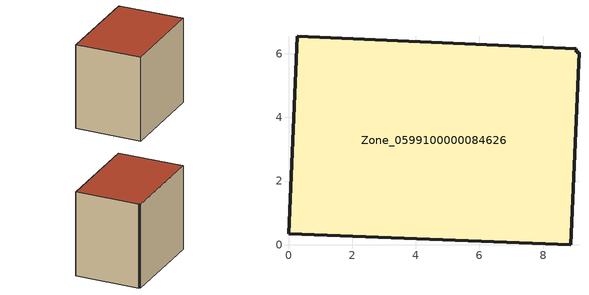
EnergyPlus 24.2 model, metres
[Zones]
Zone_0599100000084626
 floor ground (C_G): 0,0.34 0.27,6.55 9.04,6.16 9.04,6.05 9.13,6.05 8.86,0 z1.12
 wall outside (C_F): 0,0.34 8.86,0 9.13,6.05 9.04,6.05 9.04,6.16 0.27,6.55 0,0.34 z1.12:9.16
 roof outside (C_R): 0.27,6.55 0,0.34 8.86,0 9.13,6.05 9.04,6.05 9.04,6.16 z9.16
[BUILDING]
Pand.0599100000084626: North Axis=0; Terrain=City; Loads Convergence Tolerance Value=0.04; Temperature Convergence Tolerance Value=0.4; Solar Distribution=FullExterior; Maximum Number of Warmup Days=25; Minimum Number of Warmup Days=1
[Site:Location]
Rotterdam.The.Hague.AP_ZH_NLD Design_Conditions: Latitude=51.96; Longitude=4.45; Time Zone=1; Elevation=-4.5
[SITE:GROUNDTEMPERATURE:BUILDINGSURFACE]
18, 18, 18, 18, 18, 18, 18, 18, 18, 18, 18, 18
[MATERIAL] Thermal Absorptance=0.9; Solar Absorptance=0.7; Visible Absorptance=0.7
Name | Roughness | Thickness | Conductivity | Density | Specific Heat
G.TI.1965-1974 | MediumSmooth | 0.15 | 0.882353 | 540 | 1210
F.TI.1965-1974 | Rough | 0.3 | 0.697674 | 1920 | 840
R.TI.1965-1974 | MediumRough | 0.2 | 0.232558 | 1500 | 1000
[CONSTRUCTION]
C_G: G.TI.1965-1974
C_F: F.TI.1965-1974
C_R: R.TI.1965-1974
[ZONE]
Zone_0599100000084626: Type=1; Multiplier=1; Ceiling Height=Autocalculate; Volume=Autocalculate; Floor Area=autocalculate; Part of Total Floor Area=Yes
[ZONEINFILTRATION:DESIGNFLOWRATE]
Infil_Zone_0599100000084626: Zone or ZoneList or Space or SpaceList=Zone_0599100000084626; Schedule=AlwaysOn; Design Flow Rate Calculation Method=Flow/Area; Flow Rate per Floor Area=0.003; Constant Term Coefficient=1; Temperature Term Coefficient=0; Velocity Term Coefficient=0; Velocity Squared Term Coefficient=0
[HVACTEMPLATE:ZONE:IDEALLOADSAIRSYSTEM]
Zone_0599100000084626: Maximum Heating Supply Air Temperature=50; Minimum Cooling Supply Air Temperature=13; Maximum Heating Supply Air Humidity Ratio=0.0156; Minimum Cooling Supply Air Humidity Ratio=0.0077; Heating Limit=NoLimit; Cooling Limit=NoLimit; Dehumidification Control Type=ConstantSensibleHeatRatio; Cooling Sensible Heat Ratio=0.7; Dehumidification Setpoint=60; Humidification Control Type=None; Humidification Setpoint=30; Outdoor Air Method=None; Outdoor Air Flow Rate per Person=0.00944; Outdoor Air Flow Rate per Zone Floor Area=0; Outdoor Air Flow Rate per Zone=0; Demand Controlled Ventilation Type=None; Outdoor Air Economizer Type=NoEconomizer; Heat Recovery Type=None; Sensible Heat Recovery Effectiveness=0.7; Latent Heat Recovery Effectiveness=0.65
[ZONECONTROL:THERMOSTAT]
ThermostatControl_Zone_0599100000084626: Zone or ZoneList=Zone_0599100000084626; Control Type Schedule=DualSetpointControlType; Control 1=Thermostat_Zone_0599100000084626; Temperature Difference Between Cutout And Setpoint=0
[THERMOSTATSETPOINT:DUALSETPOINT]
Thermostat_Zone_0599100000084626: Heating Setpoint Temperature Schedule=HeatingSetpoint_Zone_0599100000084626; Cooling Setpoint Temperature Schedule=CoolingSetpoint_Zone_0599100000084626
[SCHEDULE:COMPACT]
HeatingSetpoint_Zone_0599100000084626: Through: 12/31, For: AllDays, Until: 24:00, 21
CoolingSetpoint_Zone_0599100000084626: Through: 12/31, For: AllDays, Until: 24:00, 24
DualSetpointControlType: Through: 12/31, For: AllDays, Until: 24:00, 4
AlwaysOn: Through: 12/31, For: AllDays, Until: 24:00, 1
